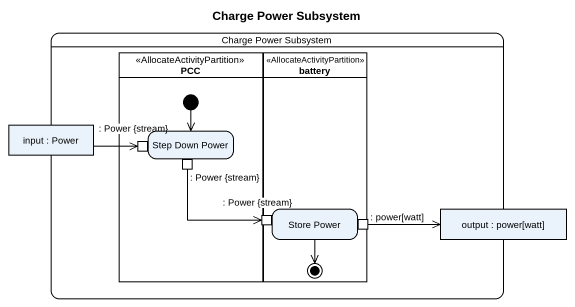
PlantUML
@startuml
title Charge Power Subsystem
hide empty description
state "Charge Power Subsystem" as Charge_Power_Subsystem {
  state PCC <<AllocateActivityPartition>> {
    state "Step Down Power" as Step_Down_Power {
      state ": Power {stream}" as Power_stream <<inputPin>>
      state ": Power {stream}" as Power_stream_2 <<outputPin>>
    }
    [*] --> Step_Down_Power
  }
  state battery <<AllocateActivityPartition>> {
    state "Store Power" as Store_Power {
      state ": Power {stream}" as Power_stream_3 <<inputPin>>
      state ": power[watt]" as power_watt <<outputPin>>
    }
    Store_Power --> [*]
  }
  state "input : Power" as input <<object>>
  state "output : power[watt]" as output <<object>>
}
input -right-> Power_stream
Power_stream_2 --> Power_stream_3
power_watt -right-> output
@enduml
